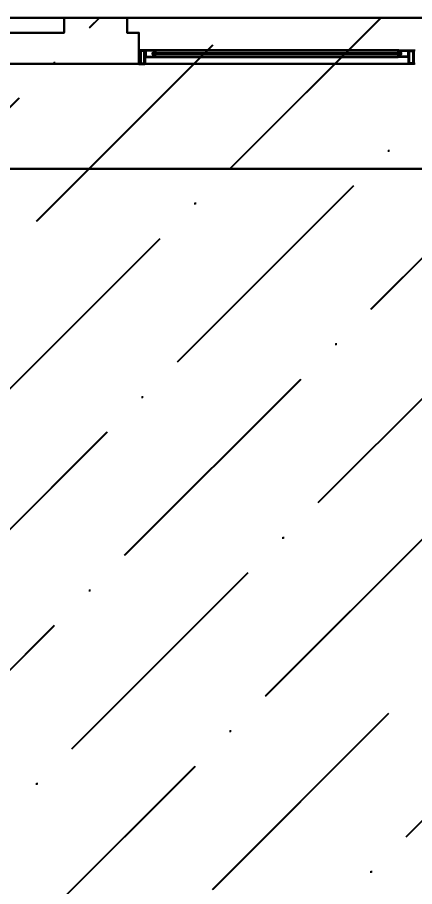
# Model space of a CAD drawing. Header units: inches. Extents: x 4821 to 127877, y 58012 to 433683.
# Drawn here: x 38624 to 41791, y 92464 to 99399 of the extents above; entities that cross this region are included whole.
import ezdxf

# ---------------------------------------------------------------- set-up
doc = ezdxf.new("R2010")
doc.units = ezdxf.units.IN
doc.header["$MEASUREMENT"] = 0
for name, color, linetype in [('A-ANNO-DIMS', 90, 'Continuous'), ('A-WAL-CMU', 7, 'Continuous'), ('A-WALL', 53, 'Continuous'), ('A-WIN', 141, 'Continuous'), ('HA', 9, 'Continuous')]:
    doc.layers.add(name, color=color, linetype=linetype)
doc.styles.add('T25-100', font='calibri.ttf', dxfattribs={"width": 0.8, "height": 250})
doc.styles.add('T25-200', font='calibri.ttf', dxfattribs={"width": 0.8, "height": 500})
doc.dimstyles.new('D100', dxfattribs={"dimtxt": 250, "dimasz": 100, "dimexe": 0.18, "dimexo": 0.0625, "dimgap": 90, "dimtad": 1, "dimdec": 0, "dimrnd": 5, "dimzin": 9, "dimdsep": 46, "dimtxsty": 'T25-100', "dimblk": 'ARCHTICK', "dimcen": 90, "dimse1": 1, "dimse2": 1, "dimclrd": 256, "dimclre": 90, "dimclrt": 7, "dimazin": 0, "dimtfac": 200, "dimtdec": 0, "dimtofl": 0, "dimtmove": 2, "dimatfit": 3, "dimldrblk": 'DOT', "dimfxl": 1, "dimtolj": 1, "dimarcsym": 0})

# ---------------------------------------------------------------- blocks, each defined once
blk = doc.blocks.new('n win')
for points in [[(1070203.3, -1333384.7, 0.506094), (1070193.7, -1333379.1), (1070193.7, -1333381.8), (1070182.4, -1333381.8), (1070182.4, -1333384.7)], [(1070203.3, -1333396.7, -0.506094), (1070193.7, -1333402.3), (1070193.7, -1333399.7), (1070182.4, -1333399.7), (1070182.4, -1333396.7)], [(1072124.1, -1333384.7, -0.506094), (1072133.7, -1333379.1), (1072133.7, -1333381.8), (1072145, -1333381.8), (1072145, -1333384.7)], [(1072124.1, -1333396.7, 0.506094), (1072133.7, -1333402.3), (1072133.7, -1333399.7), (1072145, -1333399.7), (1072145, -1333396.7)]]:
    blk.add_hatch(color=2).paths.add_polyline_path(points)
at = {"color": 2}
for p, q in [((1070073.7, -1333363.2, 0), (1070063.7, -1333363.2, 0)), ((1072253.7, -1333363.2, 0), (1072263.7, -1333363.2, 0)), ((1070063.7, -1333473.2, 0), (1070073.7, -1333473.2, 0)), ((1072263.7, -1333473.2, 0), (1072253.7, -1333473.2, 0))]:
    blk.add_line(p, q, dxfattribs=at)
for p, q in [((1072133.7, -1333363.2, 1035), (1070193.7, -1333363.2, 0)), ((1070193.7, -1333418.2, 0), (1072133.7, -1333418.2, 1035)), ((1072213.7, -1333473.2, 1220.5), (1070113.7, -1333473.2, 0))]:
    blk.add_line(p, q)
at = {"color": 2, "elevation": 1035}
for points in [[(1070073.7, -1333473.2), (1070113.7, -1333473.2), (1070113.7, -1333363.2), (1070113.7, -1333363.2), (1070113.7, -1333363.2), (1070073.7, -1333363.2)], [(1072253.7, -1333473.2), (1072213.7, -1333473.2), (1072213.7, -1333363.2), (1072213.7, -1333363.2), (1072213.7, -1333363.2), (1072253.7, -1333363.2)]]:
    blk.add_lwpolyline(points, close=True, dxfattribs=at)
at = {"color": 9, "elevation": 1035}
for points in [[(1070078.7, -1333468.2), (1070108.7, -1333468.2), (1070108.7, -1333368.2), (1070078.7, -1333368.2)], [(1072248.7, -1333468.2), (1072218.7, -1333468.2), (1072218.7, -1333368.2), (1072248.7, -1333368.2)]]:
    blk.add_lwpolyline(points, close=True, dxfattribs=at)
at = {"color": 2}
for points, elevation in [([(1070193.7, -1333384.7), (1070193.7, -1333363.2), (1070113.7, -1333363.2), (1070113.7, -1333418.2), (1070193.7, -1333418.2), (1070193.7, -1333396.7)], 0), ([(1072133.7, -1333384.7), (1072133.7, -1333363.2), (1072213.7, -1333363.2), (1072213.7, -1333418.2), (1072133.7, -1333418.2), (1072133.7, -1333396.7)], 1035)]:
    blk.add_lwpolyline(points, dxfattribs=dict(at, elevation=elevation))
at = {"color": 9}
for points, elevation in [([(1070189.2, -1333384.7), (1070189.2, -1333367.7), (1070118.2, -1333367.7), (1070118.2, -1333413.7), (1070189.2, -1333413.7), (1070189.2, -1333396.7)], 0), ([(1072138.2, -1333384.7), (1072138.2, -1333367.7), (1072209.2, -1333367.7), (1072209.2, -1333413.7), (1072138.2, -1333413.7), (1072138.2, -1333396.7)], 1035)]:
    blk.add_lwpolyline(points, dxfattribs=dict(at, elevation=elevation))
at = {"elevation": 1035}
blk.add_lwpolyline([(1070172.4, -1333396.7), (1072155, -1333396.7), (1072155, -1333384.7), (1070172.4, -1333384.7)], close=True, dxfattribs=at)
at = {"color": 2, "elevation": 1035}
for points in [[(1070203.3, -1333384.7, 0.506094), (1070193.7, -1333379.1), (1070193.7, -1333381.8), (1070182.4, -1333381.8), (1070182.4, -1333384.7)], [(1070203.3, -1333396.7, -0.506094), (1070193.7, -1333402.3), (1070193.7, -1333399.7), (1070182.4, -1333399.7), (1070182.4, -1333396.7)], [(1072124.1, -1333384.7, -0.506094), (1072133.7, -1333379.1), (1072133.7, -1333381.8), (1072145, -1333381.8), (1072145, -1333384.7)], [(1072124.1, -1333396.7, 0.506094), (1072133.7, -1333402.3), (1072133.7, -1333399.7), (1072145, -1333399.7), (1072145, -1333396.7)]]:
    blk.add_lwpolyline(points, format="xyb", close=True, dxfattribs=at)
blk = doc.blocks.new('FIRST SLAB EDGE')
at = {"layer": 'A-WAL-CMU'}
for p, q in [((1152063.7, -1711563.5, 0), (1152063.7, -1711443.5, 0)), ((1152063.7, -1711443.5, 0), (1152563.7, -1711443.5, 0)), ((1152563.7, -1711443.5, 0), (1152563.7, -1711564.1, 0)), ((1152563.7, -1711564.1, 0), (1152658.9, -1711564.1, 0)), ((1152313.7, -1711814.1, 0), (1152313.7, -1711813.5, 0)), ((1152658.9, -1711814.1, 0), (1152313.7, -1711814.1, 0))]:
    blk.add_line(p, q, dxfattribs=at)
at = {"layer": 'A-WAL-CMU', "elevation": 0}
for points in [[(1152658.9, -1711813.5), (1151017.7, -1711813.5), (1151017.7, -1711443.5), (1151617.7, -1711443.5), (1151617.7, -1711563.5), (1152063.7, -1711563.5)], [(1152658.9, -1711814.1), (1152658.9, -1711564.1)]]:
    blk.add_lwpolyline(points, dxfattribs=at)
at = {"layer": 'A-WIN'}
blk.add_blockref('n win', (82595.2, -378340.8, 0), dxfattribs=at)
blk = doc.blocks.new('_ArchTick')
at = {"color": 0, "linetype": 'ByBlock', "const_width": 0.15}
blk.add_lwpolyline([(-0.5, -0.5), (0.5, 0.5)], dxfattribs=at)
blk = doc.blocks.new('*D192')
at = {"layer": 'A-ANNO-DIMS', "lineweight": -2, "transparency": 16777216}
blk.add_line((58530.2, 98191), (34803.1, 98191), dxfattribs=at)
at = {"layer": 'Defpoints', "color": 0, "transparency": 16777216}
for p in [(34803.1, 98825.5), (58530.2, 98228.8, 0), (34803.1, 98191)]:
    blk.add_point(p, dxfattribs=at)
at = {"layer": 'A-ANNO-DIMS', "lineweight": -2, "transparency": 16777216, "xscale": 100, "yscale": 100, "zscale": 100, "rotation": 180}
blk.add_blockref('_ArchTick', (34803.1, 98191), dxfattribs=at)
at = {"layer": 'A-ANNO-DIMS', "lineweight": -2, "transparency": 16777216, "xscale": 100, "yscale": 100, "zscale": 100}
blk.add_blockref('_ArchTick', (58530.2, 98191), dxfattribs=at)
at = {"layer": 'A-ANNO-DIMS', "color": 7, "transparency": 16777216, "insert": (46666.6, 98537.2), "char_height": 500, "attachment_point": 5, "style": 'T25-200'}
blk.add_mtext('\\A1;23725', dxfattribs=at)
blk = doc.blocks.new('_Dot')
at = {"lineweight": -2}
blk.add_line((-0.5, 0), (-1, 0), dxfattribs=at)
at = {"const_width": 0.5}
blk.add_lwpolyline([(-0.25, 0, 1), (0.25, 0, 1)], format="xyb", close=True, dxfattribs=at)
blk = doc.blocks.new('*D350')
at = {"layer": 'A-ANNO-DIMS', "lineweight": -2, "transparency": 16777216}
blk.add_line((58526.8, 98188), (34799.7, 98188), dxfattribs=at)
at = {"layer": 'Defpoints', "color": 0, "transparency": 16777216}
for p in [(34799.7, 98822.5), (58526.8, 98225.9, 0), (34799.7, 98188)]:
    blk.add_point(p, dxfattribs=at)
at = {"layer": 'A-ANNO-DIMS', "lineweight": -2, "transparency": 16777216, "xscale": 100, "yscale": 100, "zscale": 100, "rotation": 180}
blk.add_blockref('_ArchTick', (34799.7, 98188), dxfattribs=at)
at = {"layer": 'A-ANNO-DIMS', "lineweight": -2, "transparency": 16777216, "xscale": 100, "yscale": 100, "zscale": 100}
blk.add_blockref('_ArchTick', (58526.8, 98188), dxfattribs=at)
at = {"layer": 'A-ANNO-DIMS', "color": 7, "transparency": 16777216, "insert": (46663.2, 98534.2), "char_height": 500, "attachment_point": 5, "style": 'T25-200'}
blk.add_mtext('\\A1;23725', dxfattribs=at)

msp = doc.modelspace()

# ---------------------------------------------------------------- hatches: boundary and pattern name
at = {"layer": 'A-WALL'}
h = msp.add_hatch(dxfattribs=at)
h.set_pattern_fill('ANSI36', color=1, scale=250)
h.set_pattern_definition([(45, (-1055552.45, -59242.15), (420.9495, 1543.4815), [1984.375, -396.875, 0, -396.875])])
h.paths.add_polyline_path([(58653.6, 99395.9), (34429.9, 99395.9), (34429.9, 89400.9), (39953.9, 89400.9), (39977.1, 85775.9), (42729.5, 85774.2), (42729.8, 82526), (58653.6, 82525.9), (58653.6, 85525.9), (58665.2, 85525.9), (58642, 89400.9), (58653.6, 89400.9)])
h = msp.add_hatch(dxfattribs=at)
h.set_pattern_fill('ANSI36', color=1, scale=250)
h.set_pattern_definition([(45, (-1055549.05, -59239.2), (420.9495, 1543.4815), [1984.375, -396.875, 0, -396.875])])
h.paths.add_polyline_path([(58657, 99398.8), (34433.3, 99398.8), (34433.3, 89403.9), (39957.3, 89403.9), (39980.5, 85778.8), (42732.9, 85777.2), (42733.2, 82529), (58657, 82528.8), (58657, 85528.8), (58668.6, 85528.8), (58645.4, 89403.9), (58657, 89403.9)])

# ---------------------------------------------------------------- linework, layer by layer
for points in [[(82874.9, 99395.9), (82875, 89400.9), (87604.3, 89400.9), (87604.3, 80603.3), (82874.3, 80603.3), (82874.9, 68904.5), (66209.3, 68904.5), (66209.3, 82275.8), (51096, 82275.8), (51096, 68904.5), (34429, 68904.5), (34429.7, 80603.3), (29699.4, 80603.3), (29696.7, 89400.8), (34429.7, 89400.9), (34429.7, 99395.9), (82874.9, 99395.9)], [(82878.3, 99398.8), (82878.3, 89403.9), (87607.7, 89403.9), (87607.7, 80606.3), (82877.7, 80606.3), (82878.3, 68907.5), (66212.7, 68907.5), (66212.7, 82278.8), (51099.4, 82278.8), (51099.4, 68907.5), (34432.4, 68907.5), (34433.1, 80606.3), (29702.8, 80606.3), (29700.1, 89403.8), (34433.1, 89403.9), (34433.1, 99398.8), (82878.3, 99398.8)], [(34429, 99395.9), (82874.3, 99395.9), (82874.3, 89400.9), (80054.3, 89400.9), (80077.5, 85525.9), (74678.8, 85525.9), (74678.8, 82525.9), (42729.2, 82526), (42728.9, 85774.2), (39976.5, 85775.9), (39953.3, 89400.9), (34429.2, 89400.9), (34429.2, 99395.9)], [(34432.4, 99398.8), (82877.7, 99398.8), (82877.7, 89403.9), (80057.7, 89403.9), (80080.9, 85528.8), (74682.2, 85528.8), (74682.2, 82528.8), (42732.6, 82529), (42732.3, 85777.2), (39979.9, 85778.8), (39956.7, 89403.9), (34432.6, 89403.9), (34432.6, 99398.8)]]:
    msp.add_lwpolyline(points, dxfattribs=at)
at = {"layer": 'HA', "elevation": 0}
for points in [[(51096, 68904.5), (34430.4, 68904.5), (34430.4, 80603.3), (29699.4, 80603.3), (29698.8, 89398.6), (34429.7, 89398.6), (34429.7, 99395.9), (82874.9, 99395.9), (82875, 89400.9), (87604.3, 89400.9), (87575.6, 80603.3), (82874.9, 80603.3), (82874.9, 68904.5), (34429, 68907.1)], [(51099.4, 68907.5), (34433.8, 68907.5), (34433.8, 80606.3), (29702.8, 80606.3), (29702.2, 89401.6), (34433.1, 89401.6), (34433.1, 99398.8), (82878.3, 99398.8), (82878.3, 89403.9), (87607.7, 89403.9), (87579, 80606.3), (82878.3, 80606.3), (82878.3, 68907.5), (34432.4, 68910.1)]]:
    msp.add_lwpolyline(points, dxfattribs=at)

# ---------------------------------------------------------------- block references
at = {"layer": 'A-WAL-CMU'}
for p in [(-1113068, 1810839.4, 0), (-1113064.6, 1810842.4, 0)]:
    msp.add_blockref('FIRST SLAB EDGE', p, dxfattribs=at)

# ---------------------------------------------------------------- dimensions: what is measured, and where the dimension line sits
at = {"layer": 'A-ANNO-DIMS'}
for base, p1, p2, picture, middle in [((34799.7, 98188, 0), (58526.8, 98225.9), (34799.7, 98822.5, 0), '*D350', (46663.2, 98534.2, 0)), ((34803.1, 98191, 0), (58530.2, 98228.8), (34803.1, 98825.5, 0), '*D192', (46666.6, 98537.2, 0))]:
    dim = msp.add_linear_dim(base=base, p1=p1, p2=p2, dimstyle='D100', override={"dimtxt": 1000, "dimtxsty": 'T25-200'}, dxfattribs=at)
    dim.commit()
    dim.dimension.update_dxf_attribs({"geometry": picture, "text_midpoint": middle})

doc.saveas('drawing.dxf')
